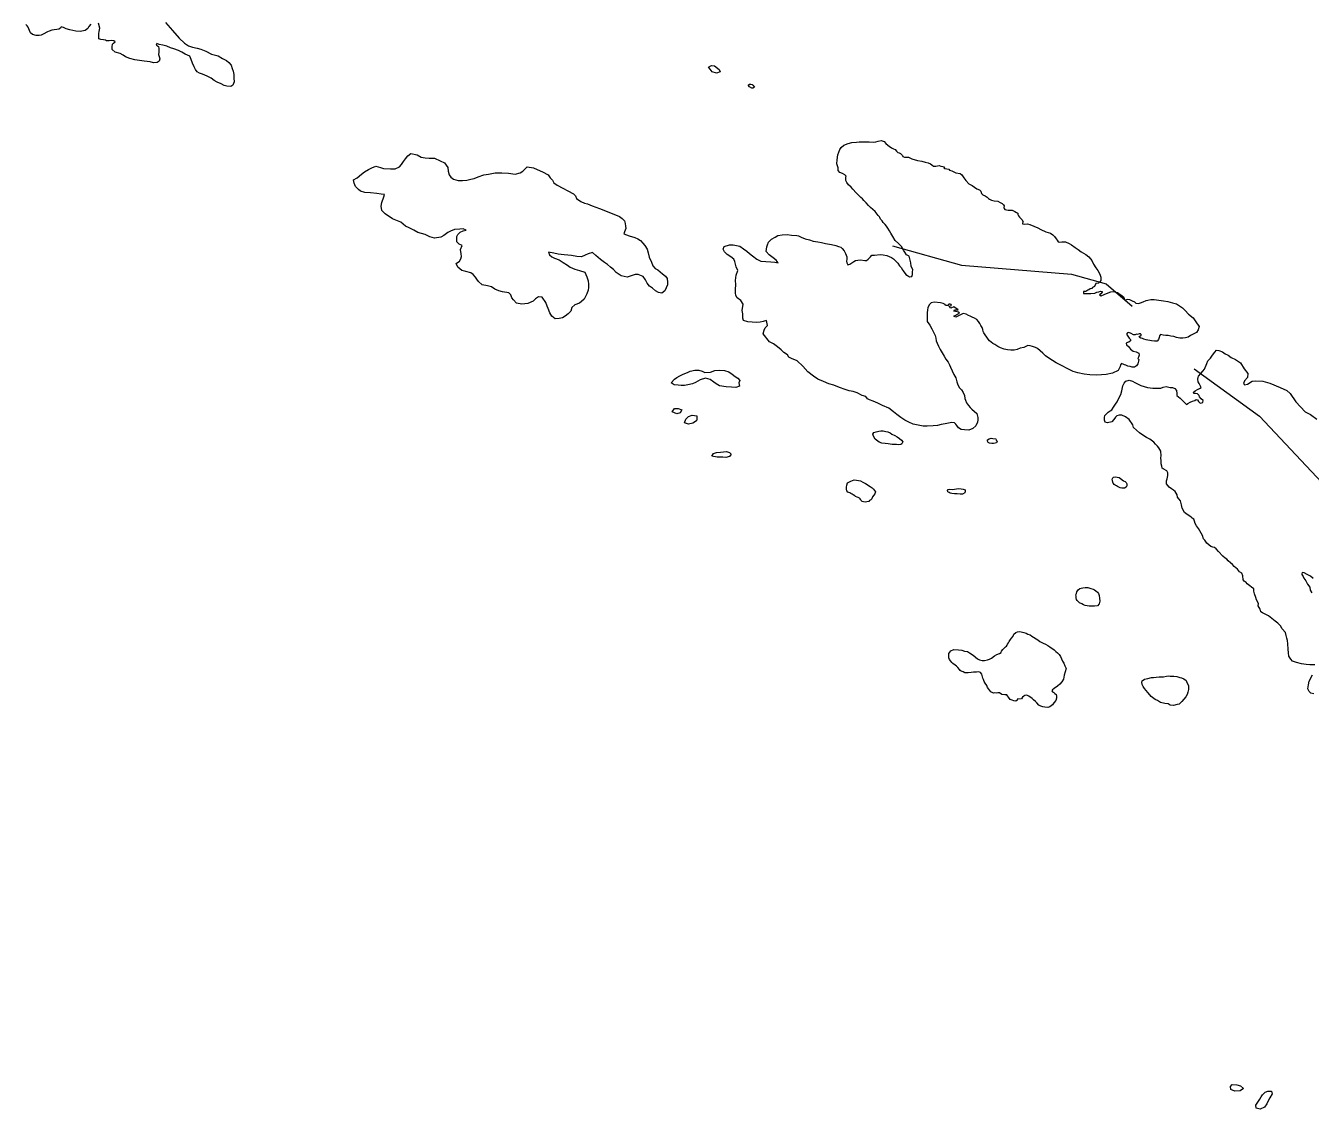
# Model space of a CAD drawing. Header units: metres. Extents: x 13.21 to 19.52, y 42.14 to 46.62.
# Drawn here: x 14.641 to 14.8142, y 44.1642 to 44.3102 of the extents above; entities that cross this region are included whole.
import ezdxf

# ---------------------------------------------------------------- set-up
doc = ezdxf.new("R2010")
doc.units = ezdxf.units.M
doc.header["$MEASUREMENT"] = 0
doc.layers.add('CESTE', color=5, linetype='Continuous')
doc.layers.add('hr', color=9, linetype='Continuous')

msp = doc.modelspace()

# ---------------------------------------------------------------- linework, layer by layer
at = {"layer": 'CESTE'}
for points in [[(14.75777, 44.28057), (14.76708, 44.27794), (14.78191, 44.27674), (14.78658, 44.27543), (14.79007, 44.27245)], [(14.79845, 44.264), (14.80726, 44.25761), (14.81565, 44.24869), (14.83168, 44.24008), (14.84069, 44.23707), (14.84648, 44.23127), (14.85697, 44.22645), (14.86601, 44.22335), (14.87819, 44.21721), (14.88821, 44.21671), (14.89515, 44.21469), (14.89962, 44.21091)]]:
    msp.add_lwpolyline(points, dxfattribs=at)
at = {"layer": 'hr'}
for points in [[(14.64975, 44.31043), (14.64949, 44.31011), (14.64934, 44.30984), (14.64899, 44.30957), (14.64834, 44.30945), (14.64774, 44.30949), (14.64694, 44.30966), (14.64644, 44.30979), (14.64605, 44.31001), (14.64577, 44.31007), (14.64565, 44.30989), (14.64545, 44.30976), (14.64517, 44.3097), (14.64481, 44.30966), (14.64448, 44.30963), (14.64416, 44.3095), (14.64391, 44.3094), (14.64334, 44.30909), (14.64306, 44.30895), (14.64279, 44.3089), (14.64237, 44.30891), (14.64188, 44.30904), (14.64164, 44.30929), (14.64149, 44.30959), (14.64129, 44.31002), (14.64118, 44.31022), (14.64098, 44.31039)], [(14.6598, 44.31067), (14.66076, 44.30957), (14.66166, 44.30855), (14.66239, 44.30789), (14.66291, 44.30752), (14.66347, 44.30735), (14.66407, 44.30722), (14.66457, 44.30706), (14.66527, 44.3068), (14.66601, 44.3064), (14.6669, 44.30619), (14.66751, 44.30581), (14.66803, 44.30554), (14.66835, 44.30525), (14.66865, 44.30492), (14.66881, 44.30447), (14.66894, 44.30412), (14.66902, 44.30367), (14.66903, 44.30316), (14.66909, 44.30267), (14.66891, 44.3022), (14.6686, 44.30203), (14.6681, 44.30207), (14.66771, 44.30219), (14.6673, 44.30239), (14.66679, 44.30263), (14.66638, 44.30284), (14.66598, 44.30317), (14.66541, 44.30342), (14.66482, 44.30371), (14.66438, 44.30383), (14.6641, 44.30402), (14.66385, 44.30433), (14.66367, 44.30469), (14.66347, 44.30518), (14.66328, 44.30568), (14.66308, 44.30613), (14.66249, 44.30639), (14.66201, 44.30665), (14.66159, 44.3069), (14.66095, 44.30711), (14.66051, 44.30726), (14.65999, 44.30745), (14.65945, 44.30762), (14.65898, 44.3077), (14.65864, 44.30783), (14.65857, 44.30759), (14.65872, 44.3075), (14.65888, 44.30742), (14.6589, 44.30716), (14.65891, 44.30698), (14.65892, 44.30665), (14.65889, 44.30635), (14.65895, 44.30608), (14.65904, 44.30578), (14.65898, 44.30546), (14.65868, 44.30529), (14.65819, 44.30523), (14.65775, 44.30534), (14.65695, 44.30543), (14.65632, 44.30553), (14.65567, 44.30562), (14.65502, 44.30579), (14.65442, 44.30604), (14.65411, 44.30625), (14.6537, 44.3065), (14.65303, 44.30666), (14.65263, 44.30702), (14.65265, 44.3074), (14.65269, 44.30772), (14.65281, 44.30789), (14.65304, 44.30805), (14.65286, 44.30821), (14.65255, 44.30823), (14.65222, 44.30817), (14.65188, 44.30818), (14.65173, 44.3083), (14.65144, 44.30834), (14.65109, 44.30839), (14.65082, 44.30847), (14.65083, 44.3088), (14.65083, 44.30916), (14.65087, 44.30944), (14.65095, 44.30989), (14.65077, 44.31055)], [(14.81472, 44.22408), (14.81404, 44.2241), (14.81353, 44.22414), (14.8129, 44.22425), (14.81221, 44.22443), (14.81169, 44.2246), (14.81146, 44.22486), (14.81118, 44.22526), (14.81115, 44.2257), (14.81109, 44.2262), (14.81107, 44.22692), (14.81102, 44.22737), (14.81091, 44.22768), (14.81085, 44.22805), (14.81074, 44.22846), (14.81032, 44.22894), (14.81007, 44.22935), (14.80973, 44.22969), (14.80935, 44.23), (14.80889, 44.23032), (14.80844, 44.2307), (14.80794, 44.23096), (14.80765, 44.2311), (14.80744, 44.23126), (14.80732, 44.2316), (14.80708, 44.23204), (14.80709, 44.23235), (14.80682, 44.23287), (14.80674, 44.23316), (14.80656, 44.23365), (14.8065, 44.23403), (14.80649, 44.23433), (14.80615, 44.23456), (14.80596, 44.23474), (14.80558, 44.23499), (14.80543, 44.2352), (14.80517, 44.23538), (14.80504, 44.23557), (14.80502, 44.2361), (14.80485, 44.23643), (14.80456, 44.23665), (14.80426, 44.237), (14.80385, 44.23734), (14.8036, 44.23761), (14.80333, 44.23782), (14.80303, 44.23813), (14.80283, 44.23832), (14.80262, 44.23847), (14.8023, 44.23874), (14.80173, 44.23939), (14.80141, 44.23973), (14.8012, 44.23989), (14.80096, 44.23994), (14.80068, 44.24003), (14.80015, 44.24051), (14.79989, 44.24089), (14.79972, 44.24108), (14.79955, 44.24152), (14.79939, 44.24184), (14.79901, 44.24245), (14.79876, 44.24283), (14.79858, 44.24316), (14.7985, 44.24345), (14.79841, 44.24374), (14.79819, 44.24384), (14.79804, 44.24399), (14.79784, 44.24412), (14.79749, 44.24434), (14.79716, 44.24464), (14.79682, 44.24521), (14.79672, 44.24564), (14.79658, 44.2462), (14.79636, 44.24647), (14.79618, 44.24669), (14.79615, 44.247), (14.7959, 44.24747), (14.79564, 44.24764), (14.79538, 44.24783), (14.79505, 44.24804), (14.79472, 44.24848), (14.7947, 44.24862), (14.79473, 44.24888), (14.79479, 44.24916), (14.79486, 44.24939), (14.79491, 44.24963), (14.7949, 44.24996), (14.79474, 44.25026), (14.79425, 44.25049), (14.79411, 44.25061), (14.79409, 44.25087), (14.79401, 44.25119), (14.794, 44.25161), (14.79395, 44.25197), (14.794, 44.25228), (14.79394, 44.25287), (14.79367, 44.25335), (14.79349, 44.25357), (14.79323, 44.25382), (14.79301, 44.25409), (14.79245, 44.2545), (14.792, 44.25475), (14.79167, 44.25494), (14.79109, 44.25535), (14.79069, 44.25572), (14.79028, 44.25609), (14.79016, 44.25645), (14.78968, 44.25714), (14.78919, 44.25751), (14.78869, 44.25776), (14.78832, 44.25776), (14.78803, 44.25764), (14.78783, 44.25746), (14.78762, 44.25714), (14.78736, 44.25686), (14.78674, 44.25671), (14.78645, 44.25679), (14.78637, 44.25707), (14.78635, 44.25743), (14.7864, 44.25769), (14.78663, 44.2579), (14.78684, 44.25814), (14.7871, 44.25832), (14.78735, 44.25848), (14.78756, 44.2588), (14.78786, 44.25922), (14.78807, 44.25954), (14.78816, 44.25978), (14.78854, 44.26053), (14.78871, 44.26101), (14.78884, 44.26171), (14.78899, 44.26206), (14.78925, 44.26232), (14.78966, 44.26245), (14.79012, 44.26232), (14.79046, 44.26213), (14.79089, 44.26193), (14.79125, 44.26173), (14.79215, 44.26148), (14.79286, 44.2614), (14.79354, 44.26136), (14.79396, 44.26138), (14.79426, 44.26151), (14.79466, 44.26159), (14.79519, 44.26147), (14.79554, 44.26148), (14.79582, 44.26135), (14.79604, 44.26106), (14.79612, 44.26068), (14.79611, 44.26038), (14.79657, 44.26003), (14.79739, 44.25917), (14.79758, 44.25932), (14.79789, 44.25948), (14.7982, 44.25964), (14.79852, 44.25974), (14.7987, 44.25986), (14.7989, 44.2598), (14.79903, 44.25957), (14.79927, 44.25937), (14.79962, 44.25945), (14.79964, 44.25972), (14.79938, 44.25996), (14.79915, 44.26021), (14.79911, 44.26039), (14.79891, 44.2606), (14.79861, 44.26064), (14.79841, 44.26068), (14.79835, 44.26084), (14.79859, 44.26101), (14.79891, 44.26119), (14.79915, 44.26134), (14.79939, 44.26147), (14.79912, 44.26203), (14.79897, 44.26222), (14.79892, 44.26261), (14.79899, 44.26284), (14.79904, 44.263), (14.79933, 44.26337), (14.79962, 44.26366), (14.79984, 44.26393), (14.79994, 44.26417), (14.80004, 44.26448), (14.80013, 44.26472), (14.80028, 44.26505), (14.80065, 44.26543), (14.80093, 44.26582), (14.80122, 44.26624), (14.80143, 44.26649), (14.80177, 44.26647), (14.80224, 44.2663), (14.80263, 44.26603), (14.80303, 44.26582), (14.80344, 44.26553), (14.80401, 44.26523), (14.8047, 44.26479), (14.80519, 44.26399), (14.80566, 44.26334), (14.80563, 44.26284), (14.80563, 44.26284), (14.80521, 44.26237), (14.8051, 44.26202), (14.80521, 44.26181), (14.80562, 44.26191), (14.80625, 44.26231), (14.80665, 44.26239), (14.80769, 44.26231), (14.80864, 44.26204), (14.81003, 44.26147), (14.81092, 44.26105), (14.81136, 44.26066), (14.81214, 44.25952), (14.81339, 44.25819), (14.81411, 44.25784), (14.81495, 44.25722)], [(14.81447, 44.23575), (14.81411, 44.23605), (14.81369, 44.23627), (14.81328, 44.2365), (14.813, 44.23654), (14.81296, 44.23638), (14.81295, 44.23627), (14.81312, 44.23601), (14.81323, 44.23576), (14.81348, 44.23542), (14.81372, 44.23497), (14.81402, 44.23454), (14.81409, 44.23417), (14.81431, 44.23379)], [(14.81457, 44.22019), (14.81418, 44.22028), (14.81395, 44.22048), (14.81378, 44.22086), (14.81379, 44.22111), (14.81385, 44.22138), (14.81394, 44.22189), (14.81411, 44.22221), (14.81421, 44.22242), (14.81441, 44.22274)]]:
    msp.add_lwpolyline(points, dxfattribs=at)
for points in [[(14.73379, 44.30481), (14.73445, 44.30431), (14.73455, 44.304), (14.73409, 44.30384), (14.73347, 44.30403), (14.7332, 44.30439), (14.73301, 44.30466), (14.73338, 44.30488), (14.73379, 44.30481)], [(14.73852, 44.30233), (14.73869, 44.30233), (14.73886, 44.30229), (14.73898, 44.3022), (14.73921, 44.30196), (14.73898, 44.30183), (14.73881, 44.30183), (14.73852, 44.302), (14.73835, 44.3022), (14.73852, 44.30233)], [(14.77148, 44.28661), (14.772, 44.28657), (14.77229, 44.28641), (14.77257, 44.28627), (14.77276, 44.28609), (14.77282, 44.28595), (14.77278, 44.28574), (14.77282, 44.2856), (14.77291, 44.28545), (14.77317, 44.28543), (14.77337, 44.28539), (14.77372, 44.28539), (14.77392, 44.28535), (14.77428, 44.28518), (14.77449, 44.28505), (14.77466, 44.28495), (14.77468, 44.28478), (14.77477, 44.2846), (14.77489, 44.28444), (14.77507, 44.28425), (14.77522, 44.2841), (14.7754, 44.2838), (14.7753, 44.28364), (14.77531, 44.28351), (14.77562, 44.28348), (14.77597, 44.28354), (14.7763, 44.28346), (14.77738, 44.28297), (14.77779, 44.28275), (14.77843, 44.28245), (14.77906, 44.28225), (14.77941, 44.28203), (14.77964, 44.28183), (14.77984, 44.28149), (14.77999, 44.28133), (14.78012, 44.28112), (14.78029, 44.28106), (14.78059, 44.28111), (14.78111, 44.28108), (14.78161, 44.28086), (14.78192, 44.28069), (14.78242, 44.28033), (14.78281, 44.28007), (14.78322, 44.27977), (14.78386, 44.27938), (14.78425, 44.27906), (14.78465, 44.27858), (14.78489, 44.27808), (14.78521, 44.27762), (14.78548, 44.27722), (14.78572, 44.27673), (14.78585, 44.27632), (14.78585, 44.27591), (14.78572, 44.2757), (14.78557, 44.27552), (14.7852, 44.2755), (14.78502, 44.27509), (14.78475, 44.27496), (14.78464, 44.27483), (14.78444, 44.27476), (14.78424, 44.27465), (14.7841, 44.27458), (14.78382, 44.27442), (14.78352, 44.27439), (14.78352, 44.27414), (14.78404, 44.27412), (14.7845, 44.27415), (14.78504, 44.27418), (14.78534, 44.27431), (14.78558, 44.27438), (14.78581, 44.27446), (14.78603, 44.27443), (14.78605, 44.27431), (14.78587, 44.27408), (14.7857, 44.27395), (14.78592, 44.27384), (14.78632, 44.27402), (14.78683, 44.27422), (14.78722, 44.27436), (14.78756, 44.2744), (14.78813, 44.27426), (14.78848, 44.27402), (14.78871, 44.27385), (14.78894, 44.27369), (14.789, 44.27351), (14.789, 44.27335), (14.78916, 44.27329), (14.78951, 44.27336), (14.78971, 44.27331), (14.79008, 44.27313), (14.79042, 44.27301), (14.79059, 44.27284), (14.79093, 44.2728), (14.79122, 44.27289), (14.79156, 44.27301), (14.79196, 44.27318), (14.7922, 44.27326), (14.79261, 44.27334), (14.79303, 44.27333), (14.79338, 44.27327), (14.79431, 44.27317), (14.7949, 44.27308), (14.79554, 44.2729), (14.79605, 44.27275), (14.79648, 44.27247), (14.79687, 44.27221), (14.79724, 44.27187), (14.79768, 44.27135), (14.79832, 44.27086), (14.79877, 44.2702), (14.79911, 44.2697), (14.79899, 44.26925), (14.79875, 44.26887), (14.79796, 44.26846), (14.79761, 44.26826), (14.79729, 44.26817), (14.79693, 44.26813), (14.79653, 44.26811), (14.79608, 44.26822), (14.79569, 44.26836), (14.79528, 44.26841), (14.79493, 44.26847), (14.79463, 44.26848), (14.79427, 44.26851), (14.79391, 44.2686), (14.79375, 44.26845), (14.79372, 44.2682), (14.79364, 44.26795), (14.79347, 44.26773), (14.79308, 44.26773), (14.7927, 44.26777), (14.79195, 44.2679), (14.79167, 44.26799), (14.79149, 44.26808), (14.79124, 44.26812), (14.79102, 44.26825), (14.79113, 44.26837), (14.7913, 44.26849), (14.79132, 44.2686), (14.79121, 44.26871), (14.79101, 44.26871), (14.79082, 44.2686), (14.79066, 44.26866), (14.79048, 44.26855), (14.79026, 44.26855), (14.78997, 44.26876), (14.78965, 44.26887), (14.78945, 44.26882), (14.78934, 44.26866), (14.78951, 44.26837), (14.78968, 44.26813), (14.78985, 44.26794), (14.78985, 44.26778), (14.78963, 44.26759), (14.78945, 44.26754), (14.78926, 44.26745), (14.78932, 44.26723), (14.78957, 44.26699), (14.78985, 44.26663), (14.7902, 44.26638), (14.79063, 44.26628), (14.79097, 44.26608), (14.79101, 44.26581), (14.79093, 44.26556), (14.79086, 44.26537), (14.79098, 44.26523), (14.79095, 44.265), (14.79087, 44.26466), (14.79069, 44.26439), (14.79039, 44.2642), (14.79008, 44.26419), (14.78982, 44.26428), (14.78948, 44.26436), (14.78923, 44.26446), (14.78906, 44.26454), (14.78889, 44.26462), (14.78863, 44.26471), (14.78852, 44.26454), (14.78847, 44.26428), (14.78821, 44.26377), (14.78743, 44.2634), (14.78657, 44.26322), (14.78533, 44.26315), (14.7844, 44.26318), (14.7836, 44.26328), (14.78276, 44.26347), (14.78215, 44.26361), (14.77985, 44.26481), (14.77887, 44.26542), (14.77839, 44.26575), (14.77805, 44.26612), (14.77768, 44.26641), (14.77731, 44.26672), (14.77704, 44.26687), (14.77665, 44.267), (14.77633, 44.26708), (14.77601, 44.26711), (14.77548, 44.26688), (14.775, 44.26675), (14.7746, 44.26661), (14.7742, 44.2665), (14.77372, 44.26649), (14.77329, 44.26653), (14.77283, 44.26665), (14.77232, 44.26683), (14.77198, 44.26699), (14.7716, 44.26726), (14.77129, 44.26741), (14.77088, 44.26774), (14.77067, 44.26798), (14.77049, 44.26827), (14.77029, 44.26856), (14.77009, 44.26882), (14.77, 44.26903), (14.76996, 44.26929), (14.76986, 44.26954), (14.7697, 44.26982), (14.76957, 44.2701), (14.7694, 44.27036), (14.76917, 44.27063), (14.76886, 44.27081), (14.76853, 44.27096), (14.76827, 44.27108), (14.76804, 44.27117), (14.76771, 44.27134), (14.7673, 44.27146), (14.76631, 44.27095), (14.76607, 44.27109), (14.76682, 44.2715), (14.76671, 44.27163), (14.76604, 44.27175), (14.76613, 44.27194), (14.76665, 44.27192), (14.76604, 44.27233), (14.76566, 44.27218), (14.76543, 44.27241), (14.76575, 44.27254), (14.76569, 44.27267), (14.76554, 44.27272), (14.76538, 44.27272), (14.76523, 44.27251), (14.76495, 44.27251), (14.7649, 44.27267), (14.7646, 44.2728), (14.76426, 44.27287), (14.7634, 44.27298), (14.76301, 44.27289), (14.76274, 44.27259), (14.76257, 44.27221), (14.76251, 44.27192), (14.76244, 44.27152), (14.76245, 44.27093), (14.76247, 44.27036), (14.7628, 44.26989), (14.76309, 44.26939), (14.76333, 44.26892), (14.76353, 44.2685), (14.76364, 44.26812), (14.76369, 44.26778), (14.76382, 44.26745), (14.76399, 44.26703), (14.76422, 44.26657), (14.76448, 44.26616), (14.76474, 44.26571), (14.76499, 44.26528), (14.76528, 44.26489), (14.76546, 44.26453), (14.76559, 44.26421), (14.76584, 44.26372), (14.76605, 44.26321), (14.76631, 44.26278), (14.76648, 44.26225), (14.7666, 44.26183), (14.76683, 44.26143), (14.7671, 44.26114), (14.76729, 44.2608), (14.76747, 44.26038), (14.76754, 44.26001), (14.76761, 44.25976), (14.76775, 44.25939), (14.76804, 44.25904), (14.76824, 44.25877), (14.76849, 44.25854), (14.76917, 44.25795), (14.76929, 44.25744), (14.7693, 44.25711), (14.76923, 44.25681), (14.769, 44.2563), (14.76861, 44.25593), (14.76809, 44.25573), (14.7675, 44.25576), (14.76702, 44.25583), (14.7667, 44.25604), (14.76648, 44.25633), (14.76632, 44.25653), (14.76615, 44.25669), (14.7658, 44.25676), (14.76535, 44.25667), (14.76487, 44.25659), (14.76433, 44.25647), (14.76383, 44.25634), (14.76328, 44.2563), (14.76244, 44.25627), (14.76194, 44.25628), (14.76056, 44.25651), (14.75999, 44.25681), (14.75944, 44.25708), (14.7589, 44.25741), (14.75837, 44.25783), (14.75793, 44.25817), (14.75729, 44.25868), (14.75645, 44.25903), (14.75582, 44.25937), (14.75517, 44.25961), (14.7547, 44.25982), (14.75443, 44.25995), (14.75419, 44.26027), (14.7537, 44.2604), (14.75304, 44.26076), (14.7525, 44.26094), (14.75196, 44.26102), (14.7514, 44.26119), (14.75064, 44.26146), (14.74988, 44.26178), (14.74919, 44.26197), (14.74849, 44.26229), (14.74771, 44.26259), (14.74712, 44.26299), (14.7464, 44.26357), (14.74572, 44.26435), (14.74492, 44.26506), (14.74418, 44.26536), (14.74383, 44.26554), (14.74362, 44.26587), (14.74313, 44.2662), (14.74277, 44.26656), (14.74228, 44.26696), (14.74175, 44.26736), (14.7412, 44.26763), (14.74036, 44.26871), (14.74048, 44.2692), (14.74062, 44.26953), (14.74094, 44.26982), (14.74082, 44.27048), (14.74036, 44.27036), (14.73996, 44.27029), (14.73945, 44.27024), (14.73829, 44.27031), (14.73769, 44.27048), (14.7376, 44.27083), (14.7376, 44.27139), (14.73751, 44.27187), (14.73768, 44.27272), (14.73734, 44.27318), (14.73684, 44.27357), (14.73668, 44.27387), (14.73664, 44.27423), (14.73663, 44.27469), (14.73669, 44.27534), (14.73663, 44.27587), (14.73674, 44.27663), (14.73695, 44.27723), (14.73671, 44.27773), (14.73653, 44.27844), (14.73639, 44.27876), (14.73599, 44.2791), (14.73551, 44.27939), (14.73517, 44.27977), (14.73498, 44.2801), (14.73509, 44.28046), (14.73582, 44.28072), (14.73633, 44.28072), (14.73722, 44.28053), (14.73769, 44.28017), (14.73817, 44.27985), (14.73853, 44.27954), (14.73893, 44.27921), (14.73952, 44.27878), (14.74004, 44.27848), (14.74074, 44.27847), (14.74138, 44.2784), (14.74193, 44.27834), (14.74239, 44.27829), (14.74209, 44.27864), (14.74169, 44.27896), (14.74116, 44.27936), (14.74076, 44.27981), (14.74084, 44.28042), (14.74094, 44.28071), (14.7411, 44.28105), (14.74148, 44.28144), (14.74197, 44.28175), (14.74235, 44.28197), (14.74292, 44.28205), (14.74358, 44.28207), (14.74419, 44.28201), (14.74491, 44.28195), (14.7451, 44.28191), (14.74546, 44.28171), (14.74604, 44.28149), (14.74659, 44.28135), (14.74709, 44.28118), (14.74771, 44.28111), (14.7482, 44.28101), (14.74878, 44.28086), (14.74959, 44.28074), (14.75013, 44.28059), (14.7505, 44.28048), (14.75083, 44.28039), (14.751, 44.2802), (14.75126, 44.27989), (14.75147, 44.27953), (14.75156, 44.27931), (14.75164, 44.27906), (14.75164, 44.27876), (14.75158, 44.2785), (14.75165, 44.27826), (14.75177, 44.27801), (14.75205, 44.2781), (14.75232, 44.27826), (14.75257, 44.27847), (14.75282, 44.27858), (14.7531, 44.27865), (14.75348, 44.27868), (14.75408, 44.2786), (14.75429, 44.27858), (14.75453, 44.27878), (14.75482, 44.27907), (14.75502, 44.2793), (14.75536, 44.27931), (14.75611, 44.27941), (14.75655, 44.27935), (14.75701, 44.27927), (14.75765, 44.27901), (14.75791, 44.27881), (14.75825, 44.27849), (14.75849, 44.27821), (14.75871, 44.27789), (14.75898, 44.27758), (14.75908, 44.27738), (14.75922, 44.27721), (14.75958, 44.27671), (14.75979, 44.27655), (14.76009, 44.27638), (14.76038, 44.27642), (14.76049, 44.2767), (14.76049, 44.27704), (14.76054, 44.27734), (14.76032, 44.27782), (14.76026, 44.27826), (14.76013, 44.27882), (14.76002, 44.27915), (14.75968, 44.27937), (14.75945, 44.2797), (14.75927, 44.27998), (14.75898, 44.28046), (14.75859, 44.28087), (14.75814, 44.28129), (14.75783, 44.28181), (14.75755, 44.28227), (14.75738, 44.28259), (14.75714, 44.28294), (14.75698, 44.2832), (14.75679, 44.28343), (14.75655, 44.2837), (14.75638, 44.28394), (14.75619, 44.28414), (14.75607, 44.28437), (14.75602, 44.28449), (14.75585, 44.28465), (14.75573, 44.28483), (14.75544, 44.28517), (14.75513, 44.28545), (14.75482, 44.28573), (14.75454, 44.286), (14.75425, 44.28635), (14.75392, 44.28667), (14.75373, 44.28688), (14.75352, 44.28709), (14.75319, 44.28738), (14.75287, 44.28769), (14.75244, 44.28819), (14.7522, 44.28845), (14.75185, 44.28879), (14.75163, 44.28908), (14.75149, 44.28938), (14.7515, 44.28959), (14.7515, 44.28982), (14.75153, 44.28996), (14.75135, 44.29011), (14.75103, 44.29032), (14.75069, 44.29046), (14.75046, 44.29072), (14.75045, 44.29106), (14.75027, 44.2916), (14.75034, 44.29214), (14.75043, 44.29282), (14.75067, 44.29353), (14.75085, 44.29382), (14.75125, 44.29411), (14.75181, 44.29436), (14.75231, 44.29447), (14.75295, 44.29454), (14.7533, 44.29456), (14.75418, 44.29459), (14.75464, 44.29456), (14.75517, 44.29455), (14.75552, 44.29456), (14.75587, 44.29467), (14.75627, 44.29476), (14.75666, 44.29463), (14.75691, 44.29437), (14.75717, 44.29415), (14.75735, 44.294), (14.75765, 44.29375), (14.75794, 44.29363), (14.75817, 44.29354), (14.75831, 44.29333), (14.75849, 44.29316), (14.75867, 44.2931), (14.75885, 44.29299), (14.75912, 44.29274), (14.75917, 44.29261), (14.75942, 44.29253), (14.75993, 44.2925), (14.7604, 44.2923), (14.76116, 44.29207), (14.76174, 44.29196), (14.76221, 44.29182), (14.76258, 44.29173), (14.7629, 44.29162), (14.76307, 44.29146), (14.76331, 44.29132), (14.76361, 44.29131), (14.76386, 44.29135), (14.76409, 44.2914), (14.76432, 44.29132), (14.76459, 44.29124), (14.76479, 44.2912), (14.76472, 44.29107), (14.76484, 44.29098), (14.76537, 44.2909), (14.76545, 44.29078), (14.76577, 44.29066), (14.76632, 44.29041), (14.76689, 44.2903), (14.76711, 44.29012), (14.76742, 44.28973), (14.76769, 44.28935), (14.76808, 44.28894), (14.76854, 44.28871), (14.76916, 44.28824), (14.7695, 44.28813), (14.76969, 44.28791), (14.76978, 44.28763), (14.76996, 44.28745), (14.77027, 44.28728), (14.77053, 44.28711), (14.77074, 44.28696), (14.77084, 44.28684), (14.77111, 44.28673), (14.77148, 44.28661)], [(14.69425, 44.29251), (14.69479, 44.29243), (14.69537, 44.29238), (14.69608, 44.2924), (14.69685, 44.29204), (14.69743, 44.29175), (14.69786, 44.29111), (14.69793, 44.29062), (14.69804, 44.29015), (14.69828, 44.28982), (14.69864, 44.28955), (14.69926, 44.28937), (14.69985, 44.28935), (14.70041, 44.28942), (14.70097, 44.28957), (14.7014, 44.28966), (14.70195, 44.28986), (14.70271, 44.29013), (14.70336, 44.29022), (14.70423, 44.29041), (14.70512, 44.2904), (14.70603, 44.29036), (14.70693, 44.2902), (14.70762, 44.29039), (14.70797, 44.29061), (14.70854, 44.29121), (14.7094, 44.29108), (14.70992, 44.29084), (14.71062, 44.29053), (14.71139, 44.29013), (14.71167, 44.28974), (14.71199, 44.28943), (14.71215, 44.28906), (14.71258, 44.28876), (14.7148, 44.28756), (14.71508, 44.28731), (14.71522, 44.28696), (14.7158, 44.28655), (14.71626, 44.2863), (14.71669, 44.28622), (14.71733, 44.28595), (14.71831, 44.2856), (14.71935, 44.28518), (14.72098, 44.28453), (14.72138, 44.28424), (14.72166, 44.28392), (14.72176, 44.28356), (14.72181, 44.28323), (14.72183, 44.28289), (14.72168, 44.28246), (14.72159, 44.28217), (14.72231, 44.2819), (14.72305, 44.28169), (14.72346, 44.28149), (14.72383, 44.28127), (14.72413, 44.28092), (14.72442, 44.28061), (14.72472, 44.2801), (14.72487, 44.27963), (14.725, 44.27905), (14.72532, 44.27835), (14.72548, 44.27785), (14.7258, 44.27749), (14.72618, 44.27732), (14.72648, 44.27708), (14.7268, 44.27681), (14.72718, 44.27647), (14.7274, 44.27614), (14.72746, 44.27568), (14.72747, 44.2753), (14.72729, 44.2749), (14.72709, 44.27452), (14.7267, 44.27418), (14.72625, 44.27426), (14.72586, 44.27448), (14.72543, 44.27485), (14.72505, 44.27514), (14.72472, 44.27551), (14.7245, 44.27596), (14.7242, 44.27645), (14.72353, 44.27669), (14.7231, 44.2767), (14.72245, 44.27649), (14.72202, 44.27633), (14.72123, 44.27651), (14.72053, 44.27698), (14.72019, 44.27739), (14.71977, 44.27769), (14.71939, 44.27804), (14.71896, 44.2783), (14.71843, 44.27871), (14.7178, 44.27927), (14.71736, 44.27968), (14.71677, 44.2795), (14.71639, 44.27931), (14.71588, 44.27908), (14.71523, 44.27911), (14.71452, 44.27924), (14.71355, 44.27937), (14.71272, 44.27945), (14.71215, 44.27958), (14.71143, 44.27971), (14.71157, 44.27934), (14.71186, 44.27906), (14.71226, 44.27889), (14.71289, 44.27867), (14.71342, 44.27831), (14.714, 44.27798), (14.71437, 44.27769), (14.71499, 44.27741), (14.7156, 44.27724), (14.71632, 44.27703), (14.71661, 44.27637), (14.71678, 44.27584), (14.7168, 44.27539), (14.7168, 44.27495), (14.71679, 44.2746), (14.71661, 44.27409), (14.71623, 44.27338), (14.71587, 44.27305), (14.7156, 44.27283), (14.71497, 44.27259), (14.71457, 44.27226), (14.71446, 44.27176), (14.71408, 44.2714), (14.71367, 44.27107), (14.71332, 44.27084), (14.71288, 44.27079), (14.71235, 44.27071), (14.71186, 44.27108), (14.71162, 44.27154), (14.71139, 44.2721), (14.71127, 44.27243), (14.71108, 44.27293), (14.71058, 44.27366), (14.71007, 44.27371), (14.70966, 44.27343), (14.70936, 44.27312), (14.70863, 44.27279), (14.70782, 44.2727), (14.70714, 44.27282), (14.7067, 44.27327), (14.70651, 44.27354), (14.70636, 44.27396), (14.70607, 44.27422), (14.70521, 44.27436), (14.70472, 44.27451), (14.7042, 44.27474), (14.70375, 44.27505), (14.70322, 44.27518), (14.70247, 44.27529), (14.70198, 44.27576), (14.70179, 44.27605), (14.7016, 44.27636), (14.70127, 44.27671), (14.70095, 44.27693), (14.70028, 44.27712), (14.69976, 44.27726), (14.6992, 44.27771), (14.69901, 44.27817), (14.69945, 44.27848), (14.6996, 44.27882), (14.69972, 44.27913), (14.69966, 44.27948), (14.69959, 44.28009), (14.69979, 44.2806), (14.69937, 44.28079), (14.6991, 44.28111), (14.69908, 44.28141), (14.69906, 44.2818), (14.69921, 44.28208), (14.69953, 44.2824), (14.69995, 44.28259), (14.70035, 44.28268), (14.69994, 44.28287), (14.69946, 44.28281), (14.69876, 44.28276), (14.69824, 44.28256), (14.69788, 44.28234), (14.69734, 44.28194), (14.6969, 44.28175), (14.69605, 44.28158), (14.69546, 44.28176), (14.69483, 44.28209), (14.69383, 44.28235), (14.69329, 44.28269), (14.69267, 44.28299), (14.69218, 44.28323), (14.69155, 44.28374), (14.69042, 44.28419), (14.68942, 44.28489), (14.68897, 44.28532), (14.68886, 44.28589), (14.68895, 44.28641), (14.68924, 44.28715), (14.68934, 44.28746), (14.68889, 44.28754), (14.68828, 44.28763), (14.68746, 44.2877), (14.68666, 44.28776), (14.68611, 44.28794), (14.68582, 44.28816), (14.68543, 44.28856), (14.68525, 44.28902), (14.68515, 44.28948), (14.68566, 44.28975), (14.68622, 44.29022), (14.68665, 44.29053), (14.68717, 44.29084), (14.68763, 44.29106), (14.68814, 44.29132), (14.68881, 44.29114), (14.68921, 44.291), (14.69014, 44.29094), (14.69078, 44.29095), (14.69134, 44.29121), (14.69164, 44.29153), (14.69191, 44.29192), (14.69216, 44.29231), (14.69246, 44.29268), (14.69287, 44.29302), (14.69373, 44.29282), (14.69425, 44.29251)], [(14.7371, 44.2621), (14.73717, 44.26163), (14.73669, 44.26148), (14.73608, 44.2615), (14.73538, 44.26154), (14.73447, 44.26171), (14.73401, 44.26196), (14.7337, 44.26221), (14.73323, 44.26254), (14.73258, 44.26272), (14.73188, 44.2625), (14.73123, 44.26216), (14.73085, 44.26198), (14.73019, 44.26184), (14.72974, 44.26176), (14.72933, 44.26173), (14.7289, 44.26178), (14.72838, 44.26181), (14.72797, 44.26211), (14.7284, 44.26261), (14.72873, 44.26284), (14.72912, 44.26303), (14.72958, 44.26329), (14.73016, 44.2635), (14.73051, 44.26368), (14.73113, 44.2638), (14.7317, 44.26379), (14.73216, 44.26367), (14.73249, 44.2635), (14.73325, 44.26353), (14.73384, 44.26376), (14.73449, 44.26379), (14.73515, 44.26375), (14.73572, 44.26358), (14.7362, 44.26328), (14.73659, 44.26297), (14.73694, 44.26275), (14.7372, 44.26242), (14.7371, 44.2621)], [(14.72809, 44.2582), (14.72841, 44.25862), (14.72889, 44.25866), (14.72938, 44.25848), (14.72917, 44.25804), (14.72874, 44.25792), (14.72809, 44.2582)], [(14.73143, 44.25719), (14.73138, 44.25698), (14.7309, 44.25665), (14.73028, 44.25651), (14.72975, 44.25673), (14.72994, 44.2572), (14.7303, 44.25758), (14.7308, 44.25775), (14.7314, 44.25767), (14.73143, 44.25719)], [(14.75916, 44.25414), (14.75904, 44.2539), (14.75889, 44.25377), (14.75858, 44.25373), (14.75831, 44.25377), (14.75809, 44.25379), (14.75774, 44.2538), (14.7572, 44.25389), (14.7568, 44.25394), (14.75636, 44.25399), (14.75598, 44.25409), (14.75561, 44.25438), (14.75546, 44.25451), (14.75523, 44.25491), (14.75515, 44.25518), (14.75527, 44.25539), (14.75557, 44.2555), (14.75595, 44.25558), (14.75622, 44.25565), (14.75654, 44.25561), (14.75689, 44.25556), (14.75714, 44.25549), (14.75746, 44.25537), (14.75772, 44.2552), (14.75811, 44.25498), (14.7584, 44.2548), (14.75871, 44.25462), (14.75898, 44.25437), (14.75916, 44.25414)], [(14.77191, 44.25423), (14.7718, 44.25401), (14.77164, 44.25398), (14.7714, 44.25392), (14.77116, 44.25393), (14.77087, 44.25398), (14.77069, 44.25408), (14.77057, 44.25425), (14.77061, 44.2544), (14.77082, 44.25455), (14.77107, 44.25463), (14.7713, 44.25461), (14.7717, 44.25457), (14.77177, 44.25439), (14.77191, 44.25423)], [(14.73606, 44.25247), (14.73584, 44.25215), (14.73533, 44.25204), (14.73492, 44.25207), (14.73417, 44.2521), (14.73346, 44.25222), (14.73366, 44.25258), (14.73409, 44.25271), (14.73459, 44.25275), (14.735, 44.2528), (14.73542, 44.25285), (14.73583, 44.25273), (14.73606, 44.25247)], [(14.7551, 44.24674), (14.75499, 44.24645), (14.75489, 44.24634), (14.75471, 44.24624), (14.75459, 44.24612), (14.75435, 44.24608), (14.75413, 44.24603), (14.75389, 44.24606), (14.75371, 44.2461), (14.75357, 44.24623), (14.75351, 44.24633), (14.75345, 44.24645), (14.75335, 44.24654), (14.75318, 44.24665), (14.75301, 44.2467), (14.75282, 44.24678), (14.7527, 44.24689), (14.75249, 44.24699), (14.75234, 44.2471), (14.75217, 44.24719), (14.75206, 44.24727), (14.75179, 44.24738), (14.75165, 44.24754), (14.7516, 44.24778), (14.75158, 44.24806), (14.75164, 44.24832), (14.75174, 44.24863), (14.75216, 44.24883), (14.7526, 44.24902), (14.75292, 44.24898), (14.75321, 44.24894), (14.75349, 44.24889), (14.75379, 44.24871), (14.75413, 44.24853), (14.75477, 44.24812), (14.75503, 44.24793), (14.75525, 44.24779), (14.75538, 44.2476), (14.75549, 44.24741), (14.75539, 44.24714), (14.75526, 44.24696), (14.7551, 44.24674)], [(14.78852, 44.24922), (14.78894, 44.24889), (14.78915, 44.24879), (14.78926, 44.24867), (14.78938, 44.24849), (14.78938, 44.24824), (14.78928, 44.24805), (14.78906, 44.2479), (14.78869, 44.2479), (14.78848, 44.24794), (14.7883, 44.24803), (14.7881, 44.24813), (14.78796, 44.24822), (14.78781, 44.24831), (14.78765, 44.24841), (14.78751, 44.24857), (14.78747, 44.24871), (14.78745, 44.24893), (14.78741, 44.2491), (14.78746, 44.2493), (14.78759, 44.2494), (14.78787, 44.24942), (14.78806, 44.24939), (14.78833, 44.24933), (14.78852, 44.24922)], [(14.76585, 44.24773), (14.76614, 44.24778), (14.7664, 44.24782), (14.76673, 44.24784), (14.76702, 44.24782), (14.76729, 44.24779), (14.76758, 44.24768), (14.76759, 44.24748), (14.76753, 44.24729), (14.76724, 44.24709), (14.76689, 44.2471), (14.76649, 44.24715), (14.76615, 44.24715), (14.76579, 44.2472), (14.76558, 44.24724), (14.76543, 44.24731), (14.76525, 44.24742), (14.76521, 44.24758), (14.7653, 44.24772), (14.7655, 44.24775), (14.76585, 44.24773)], [(14.78412, 44.23452), (14.78453, 44.23439), (14.78481, 44.23431), (14.78501, 44.23421), (14.78517, 44.23409), (14.78542, 44.23388), (14.78557, 44.23372), (14.78565, 44.23342), (14.7857, 44.23309), (14.78573, 44.23267), (14.78565, 44.23233), (14.78541, 44.23206), (14.78503, 44.23199), (14.78463, 44.232), (14.78429, 44.23199), (14.78401, 44.23203), (14.78375, 44.23207), (14.78352, 44.2322), (14.78331, 44.2323), (14.78299, 44.23244), (14.78285, 44.23259), (14.78267, 44.23278), (14.78257, 44.23291), (14.78252, 44.23312), (14.78252, 44.23335), (14.78251, 44.23352), (14.78258, 44.23371), (14.78263, 44.23392), (14.7828, 44.23421), (14.78303, 44.23437), (14.7832, 44.23443), (14.78343, 44.23449), (14.78373, 44.23451), (14.78412, 44.23452)], [(14.779, 44.2265), (14.77959, 44.2261), (14.7798, 44.2259), (14.78003, 44.22569), (14.78023, 44.22547), (14.78042, 44.22522), (14.78058, 44.22489), (14.78071, 44.22459), (14.78087, 44.22431), (14.781, 44.22394), (14.78118, 44.2236), (14.78107, 44.22316), (14.78093, 44.22268), (14.78082, 44.22216), (14.78061, 44.22179), (14.78032, 44.22149), (14.78001, 44.22124), (14.77956, 44.22092), (14.77935, 44.22073), (14.77924, 44.2206), (14.77936, 44.22044), (14.77952, 44.22038), (14.77965, 44.22022), (14.77983, 44.22008), (14.77991, 44.21989), (14.77989, 44.21962), (14.77979, 44.2193), (14.77952, 44.21899), (14.77933, 44.2187), (14.77899, 44.21843), (14.77872, 44.21834), (14.77833, 44.21839), (14.77804, 44.21842), (14.77778, 44.21853), (14.77749, 44.21865), (14.77723, 44.21899), (14.77708, 44.21917), (14.77681, 44.21938), (14.77661, 44.21956), (14.77616, 44.21985), (14.77587, 44.22), (14.7756, 44.21998), (14.77547, 44.21987), (14.77532, 44.21972), (14.77518, 44.21953), (14.7748, 44.21948), (14.77463, 44.21952), (14.77457, 44.21934), (14.7744, 44.21919), (14.77416, 44.21923), (14.77393, 44.21933), (14.77365, 44.21943), (14.77343, 44.21975), (14.77329, 44.21993), (14.77319, 44.22005), (14.77294, 44.22004), (14.77252, 44.22009), (14.77223, 44.2203), (14.772, 44.22031), (14.77175, 44.22028), (14.7716, 44.22033), (14.7714, 44.22029), (14.77105, 44.22045), (14.77076, 44.2208), (14.77057, 44.22106), (14.7705, 44.22132), (14.77028, 44.22161), (14.77016, 44.22184), (14.77003, 44.2221), (14.76994, 44.2223), (14.76982, 44.22282), (14.76966, 44.22307), (14.76943, 44.22315), (14.7691, 44.22311), (14.7687, 44.22309), (14.76841, 44.22306), (14.76799, 44.223), (14.76755, 44.22302), (14.76731, 44.22314), (14.76705, 44.22323), (14.76692, 44.22335), (14.76681, 44.22348), (14.76658, 44.22372), (14.76641, 44.2239), (14.76622, 44.22405), (14.76594, 44.22428), (14.7658, 44.22442), (14.76564, 44.22459), (14.76549, 44.22481), (14.76536, 44.22506), (14.7654, 44.22538), (14.7654, 44.2256), (14.7655, 44.22581), (14.76567, 44.226), (14.76604, 44.22616), (14.76666, 44.22612), (14.76712, 44.22605), (14.7675, 44.22595), (14.76789, 44.22588), (14.76818, 44.2257), (14.76864, 44.22539), (14.76926, 44.22491), (14.76952, 44.22478), (14.76985, 44.22468), (14.7702, 44.22467), (14.77057, 44.22475), (14.77087, 44.22484), (14.77115, 44.225), (14.77155, 44.2253), (14.77187, 44.22551), (14.7722, 44.2256), (14.77243, 44.22574), (14.77247, 44.22594), (14.77267, 44.22615), (14.77301, 44.2265), (14.77316, 44.22659), (14.77322, 44.22673), (14.77329, 44.22688), (14.7734, 44.22705), (14.77353, 44.22725), (14.77369, 44.2275), (14.77381, 44.22768), (14.77404, 44.22797), (14.77416, 44.22825), (14.77441, 44.22846), (14.77463, 44.22852), (14.77495, 44.2286), (14.77548, 44.22844), (14.77582, 44.22835), (14.77604, 44.22825), (14.77632, 44.22815), (14.77658, 44.22798), (14.77681, 44.22784), (14.77716, 44.22759), (14.77737, 44.22745), (14.77765, 44.22724), (14.77792, 44.2271), (14.77807, 44.22701), (14.77842, 44.22687), (14.77871, 44.2267), (14.779, 44.2265)], [(14.79432, 44.2225), (14.7947, 44.22256), (14.79496, 44.22263), (14.7952, 44.22255), (14.79569, 44.22258), (14.79612, 44.22253), (14.79649, 44.22238), (14.79674, 44.22233), (14.79706, 44.22222), (14.79735, 44.22197), (14.79739, 44.22183), (14.79769, 44.22126), (14.79767, 44.22075), (14.79758, 44.22041), (14.7975, 44.2201), (14.79732, 44.21977), (14.79704, 44.21946), (14.79679, 44.21915), (14.79642, 44.21881), (14.79617, 44.21875), (14.79564, 44.21863), (14.79522, 44.21867), (14.79492, 44.21883), (14.7945, 44.2189), (14.79392, 44.21903), (14.79352, 44.21927), (14.79318, 44.21944), (14.79263, 44.21983), (14.79245, 44.22004), (14.7922, 44.22036), (14.79198, 44.22064), (14.79176, 44.22092), (14.79156, 44.22117), (14.79143, 44.22145), (14.79137, 44.22174), (14.79142, 44.22192), (14.79173, 44.22215), (14.7922, 44.22227), (14.79267, 44.22237), (14.79296, 44.22237), (14.79333, 44.22243), (14.79371, 44.22248), (14.79416, 44.22248), (14.79432, 44.2225)], [(14.80511, 44.16702), (14.80462, 44.16667), (14.80392, 44.16662), (14.8034, 44.16688), (14.80333, 44.16727), (14.80357, 44.16754), (14.80421, 44.16748), (14.80468, 44.16735), (14.80511, 44.16702)], [(14.80888, 44.16666), (14.80893, 44.16626), (14.80864, 44.16576), (14.80837, 44.16523), (14.80822, 44.16495), (14.8079, 44.16448), (14.80732, 44.1642), (14.8068, 44.16434), (14.80673, 44.16474), (14.80691, 44.16504), (14.80728, 44.16555), (14.80749, 44.16586), (14.80767, 44.16616), (14.808, 44.16651), (14.80835, 44.16665), (14.80888, 44.16666)]]:
    msp.add_lwpolyline(points, close=True, dxfattribs=at)

doc.saveas('drawing.dxf')
